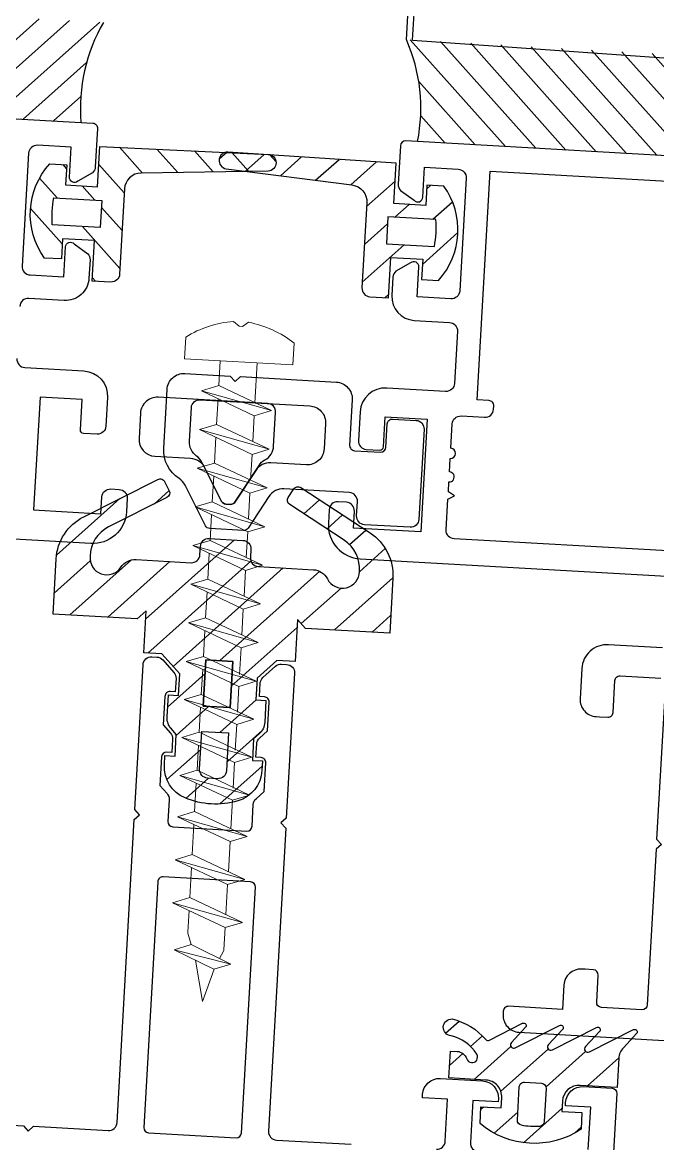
# Model space of a CAD drawing. Header units: millimetres. Extents: x 62878 to 70819, y -67946 to -61850.
# Drawn here: x 66239.98 to 66243.75, y -61867.57 to -61860.92 of the extents above; entities that cross this region are included whole.
import ezdxf

# ---------------------------------------------------------------- set-up
doc = ezdxf.new("R2010")
doc.units = ezdxf.units.MM
doc.layers.add('DOGRAMA', color=171, linetype='Continuous', lineweight=0)
doc.layers.add('DOĞRAMA-yeni', color=40, linetype='Continuous')
pattern_1 = [(221.7514339570951, (66350.35143199685, -61881.29036931184), (0.1057116785898125, -0.118433962653135), [])]

# ---------------------------------------------------------------- blocks, each defined once
blk = doc.blocks.new('a2we')
at = {"lineweight": 5, "ltscale": 0.5}
for p, q in [((-196.0144480926461, -415.2868589025547), (-196.5925912144022, -417.2488821181558)), ((-196.0144480926461, -415.2868589025547), (-195.4639709594615, -417.7110762494052)), ((-197.5747968978259, -417.6063757508618), (-196.5747276986959, -417.2423803302317)), ((-196.5747276986959, -417.2423803302317), (-194.1582851917165, -418.2620245979042)), ((-194.1582851917165, -418.2620245979042), (-197.5747968978259, -417.6063757508618)), ((-195.1583543907882, -418.6260200186506), (-197.5747968978259, -417.6063757508618)), ((-196.8896500078097, -417.895480952812), (-197.0961171580722, -418.3448917148726)), ((-197.1143788935161, -419.7428166739272), (-197.1143788935161, -418.4283854465556)), ((-194.1582851917165, -418.2620245979042), (-195.1583543907882, -418.6260200186506)), ((-195.1583543907882, -418.6260200186506), (-194.9264251741961, -419.2953524503964)), ((-194.9154016761394, -420.634479622855), (-194.9154016761394, -419.3608343693425)), ((-198.1144480926461, -420.1068120946153), (-197.1143788935161, -419.7428166739268)), ((-194.9154016761721, -421.4039929561312), (-198.1144480926461, -420.1068120946153)), ((-193.9153324771005, -421.0399975355008), (-198.1144480926461, -420.1068120946153)), ((-197.1143788935161, -419.7428166739268), (-193.9153324771005, -421.0399975355008)), ((-197.1143788935161, -419.7428166739268), (-193.9153324771005, -421.0399975355008)), ((-197.1143788935161, -422.2969096404012), (-197.1143788935162, -420.512330007273)), ((-193.9153324771005, -421.0399975355008), (-194.9154016761721, -421.4039929561312)), ((-194.9154016761721, -423.1885725893157), (-194.9154016761721, -421.4039929561312)), ((-198.1144480926461, -422.6609050610894), (-197.1143788935161, -422.2969096404012)), ((-194.9154016761721, -423.9580859226053), (-198.1144480926461, -422.6609050610894)), ((-193.9153324771005, -423.594090501975), (-198.1144480926461, -422.6609050610894)), ((-197.1143788935161, -422.2969096404012), (-193.9153324771005, -423.594090501975)), ((-197.1143788935161, -422.2969096404012), (-193.9153324771005, -423.594090501975)), ((-197.1143788935161, -424.8510026068752), (-197.1143788935162, -423.0664229737469)), ((-193.9153324771005, -423.594090501975), (-194.9154016761721, -423.9580859226053)), ((-194.9154016761721, -425.7426655557898), (-194.9154016761721, -423.9580859226053)), ((-198.1144480926461, -425.2149980275636), (-197.1143788935161, -424.8510026068752)), ((-197.1143788935161, -424.8510026068752), (-193.9153324771005, -426.1481834684492)), ((-197.1143788935161, -424.8510026068752), (-193.9153324771005, -426.1481834684492)), ((-194.9154016761721, -426.5121788890793), (-198.1144480926461, -425.2149980275636)), ((-193.9153324771005, -426.1481834684492), (-198.1144480926461, -425.2149980275636)), ((-197.1143788935161, -427.3050955733496), (-197.1143788935162, -425.6205159402211)), ((-193.9153324771005, -426.1481834684492), (-194.9154016761721, -426.5121788890793)), ((-194.9154016761721, -428.1967585222638), (-194.9154016761721, -426.5121788890793)), ((-198.1144480926461, -427.669090994038), (-197.1143788935161, -427.3050955733496)), ((-197.1143788935161, -427.3050955733496), (-193.9153324771005, -428.6022764349236)), ((-197.1143788935161, -427.3050955733496), (-193.9153324771005, -428.6022764349236)), ((-194.9154016761721, -428.9662718555534), (-198.1144480926461, -427.669090994038)), ((-193.9153324771005, -428.6022764349236), (-198.1144480926461, -427.669090994038)), ((-197.1143788935161, -429.5591885398237), (-197.1143788935161, -428.0237477951896)), ((-193.9153324771005, -428.6022764349236), (-194.9154016761721, -428.9662718555534)), ((-198.1144480926461, -429.9231839605702), (-197.1143788935161, -429.5591885398237)), ((-197.1143788935161, -429.5591885398237), (-193.9153324771005, -430.8563694013976)), ((-197.1143788935161, -429.5591885398237), (-193.9153324771005, -430.8563694013976)), ((-194.9154016761721, -430.450851488738), (-194.9154016761721, -428.9662718555534)), ((-194.9154016761721, -431.2203648220857), (-198.1144480926461, -429.9231839605702)), ((-193.9153324771005, -430.8563694013976), (-198.1144480926461, -429.9231839605702)), ((-197.1143788935161, -431.8132815063559), (-197.1143788935161, -430.2778407616635)), ((-193.9153324771005, -430.8563694013976), (-194.9154016761721, -431.2203648220857)), ((-194.9154016761721, -432.7049444552304), (-194.9154016761721, -431.2203648220857)), ((-198.1144480926461, -432.177276926986), (-197.1143788935161, -431.8132815063559)), ((-194.9154016761721, -433.4744577885599), (-198.1144480926461, -432.177276926986)), ((-193.9153324771005, -433.1104623678716), (-198.1144480926461, -432.177276926986)), ((-197.1143788935161, -431.8132815063559), (-193.9153324771005, -433.1104623678716)), ((-197.1143788935161, -431.8132815063559), (-193.9153324771005, -433.1104623678716)), ((-197.1143788935161, -434.0673744728301), (-197.1143788935161, -432.5319337281958)), ((-193.9153324771005, -433.1104623678716), (-194.9154016761721, -433.4744577885599)), ((-194.9154016761721, -434.9590374217446), (-194.9154016761721, -433.4744577885599)), ((-198.1144480926461, -434.4313698935184), (-197.1143788935161, -434.0673744728301)), ((-197.1143788935161, -434.0673744728301), (-193.9153324771005, -435.364555334404)), ((-197.1143788935161, -434.0673744728301), (-193.9153324771005, -435.364555334404)), ((-194.9154016761721, -435.7285507550341), (-198.1144480926461, -434.4313698935184)), ((-193.9153324771005, -435.364555334404), (-198.1144480926461, -434.4313698935184)), ((-197.1143788935161, -436.3642339800811), (-197.1143788935161, -434.7860266946118)), ((-193.9153324771005, -435.364555334404), (-194.9154016761721, -435.7285507550341)), ((-194.9154016761721, -437.2558969289955), (-194.9154016761721, -435.7285507550341)), ((-198.1144480926461, -436.7282294008277), (-197.1143788935161, -436.3642339800811)), ((-194.9154016761721, -438.0254102623434), (-198.1144480926461, -436.7282294008277)), ((-193.9153324771005, -437.6614148416551), (-198.1144480926461, -436.7282294008277)), ((-197.1143788935161, -436.3642339800811), (-193.9153324771005, -437.6614148416551)), ((-197.1143788935161, -436.3642339800811), (-193.9153324771005, -437.6614148416551)), ((-197.1143788935161, -438.6610934873901), (-197.1143788935161, -437.1337473134849)), ((-193.9153324771005, -437.6614148416551), (-194.9154016761721, -438.0254102623434)), ((-194.9154016761721, -439.5527564362646), (-194.9154016761721, -438.0254102623434)), ((-198.1144480926461, -439.0250889080787), (-197.1143788935161, -438.6610934873901)), ((-197.1143788935161, -438.6610934873901), (-193.9153324771005, -439.9582743489061)), ((-197.1143788935161, -438.6610934873901), (-193.9153324771005, -439.9582743489061)), ((-194.9154016761721, -440.3222697695944), (-198.1144480926461, -439.0250889080787)), ((-193.9153324771005, -439.9582743489061), (-198.1144480926461, -439.0250889080787)), ((-197.1143788935161, -440.9579529946993), (-197.1143788935161, -439.430606820736)), ((-193.9153324771005, -439.9582743489061), (-194.9154016761721, -440.3222697695944)), ((-194.9154016761721, -441.849615943574), (-194.9154016761721, -440.3222697695944)), ((-198.1144480926461, -441.3219484153295), (-197.1143788935161, -440.9579529946993)), ((-194.9154016761721, -442.6191292769035), (-198.1144480926461, -441.3219484153295)), ((-193.9153324771005, -442.2551338562151), (-198.1144480926461, -441.3219484153295)), ((-197.1143788935161, -440.9579529946993), (-193.9153324771005, -442.2551338562151)), ((-197.1143788935161, -443.2537258831643), (-197.1143788935161, -441.7274663280053)), ((-193.9153324771005, -442.2551338562151), (-194.9154016761721, -442.6191292769035)), ((-194.9154016761721, -444.1453888320787), (-194.9154016761721, -442.6191292769035)), ((-198.1144480926461, -443.6177213039109), (-197.1143788935161, -443.2537258831643)), ((-197.1143788935161, -443.2537258831643), (-193.9153324771005, -444.5509067447383)), ((-194.9154016761721, -444.9149021654266), (-198.1144480926461, -443.6177213039109)), ((-193.9153324771005, -444.5509067447383), (-198.1144480926461, -443.6177213039109)), ((-197.1143788935161, -445.5538642814245), (-197.1143788935161, -444.0232392165685)), ((-193.9153324771005, -444.5509067447383), (-194.9154016761721, -444.9149021654266)), ((-194.9154016761721, -446.4455272302989), (-194.9154016761721, -444.9149021654266)), ((-198.1144480926461, -445.9178597020545), (-197.1143788935161, -445.5538642814245)), ((-193.9153324771005, -446.8510451429402), (-198.1144480926461, -445.9178597020545)), ((-194.9154016761721, -447.2150405636282), (-198.1144480926461, -445.9178597020545)), ((-197.1143788935161, -445.5538642814245), (-193.9153324771005, -446.8510451429402)), ((-197.1143788935161, -445.5538642814245), (-193.9153324771005, -446.8510451429402)), ((-197.1143788935161, -447.8540026795677), (-197.1143788935161, -446.3233776147298)), ((-193.9153324771005, -446.8510451429402), (-194.9154016761721, -447.2150405636282)), ((-194.9154016761721, -448.7456656284821), (-194.9154016761721, -447.2150405636282)), ((-197.1143788935161, -447.8540026795677), (-198.1144480926461, -448.2179981003141)), ((-193.9153324771005, -449.1511835411412), (-197.1143788935161, -447.8540026795677)), ((-194.9154016761721, -449.5151789618299), (-198.1144480926461, -448.2179981003141)), ((-198.1144480926461, -448.2179981003141), (-193.9153324771005, -449.1511835411412)), ((-197.1143788935161, -450.1541410778275), (-197.1143788935161, -448.6235160129718)), ((-193.9153324770423, -449.1511835411412), (-194.9154016761721, -449.5151789618299)), ((-198.1144480926461, -450.5181364984577), (-197.1143788935161, -450.1541410778275)), ((-197.1143788935161, -450.1541410778275), (-193.9153324770423, -451.4513219393434)), ((-194.9154016761723, -451.0458040266858), (-194.9154016761721, -449.5151789618299)), ((-194.9154016761721, -451.8153173600317), (-198.1144480926461, -450.5181364984577)), ((-193.9153324770423, -451.4513219393434), (-198.1144480926461, -450.5181364984577)), ((-197.1143788935161, -453.2868589025547), (-197.1143788935162, -450.9236544111328)), ((-193.9153324770423, -451.4513219393434), (-194.9154016761721, -451.8153173600317)), ((-194.9154016761721, -453.2868589025547), (-194.9154016761721, -451.8153173600317)), ((-192.7980524524961, -453.2868589025547), (-199.230843732796, -453.2868589025547)), ((-199.230843732796, -454.5827171301502), (-199.230843732796, -453.2868589025547)), ((-192.7980524524961, -454.5827171301502), (-192.7980524524961, -453.2868589025547))]:
    blk.add_line(p, q, dxfattribs=at)
blk.add_lwpolyline([(-196.4690204826777, -455.6637351848848), (-196.1125089353335, -455.3998333582319), (-195.9163872499585, -455.3998333582319), (-195.5598757026143, -455.6637351848848)], dxfattribs=at)
for centre, radius, start, end in [((-196.9143788935627, -418.4283854465556), 0.2, 155.3251238657465, 180), ((-195.115401676151, -419.3608343693425), 0.2, 0, 19.11162363728389), ((-195.6603624057317, -449.5292358589606), 6.187568978619671, 234.757305859688, 262.4904896380407), ((-196.3685337795604, -449.5292358589606), 6.187568978619673, 277.5095103619591, 305.2426941403116)]:
    blk.add_arc(centre, radius, start, end, dxfattribs=at)
blk = doc.blocks.new('SPANDREL PAN.101')
at = {"layer": 'DOĞRAMA-yeni', "color": 122}
for q in [(38009.80055261936, 32656.27843454252), (37908.9511552636, 32649.7653525625)]:
    blk.add_line((37908.99054671216, 32649.26690666394), q, dxfattribs=at)

msp = doc.modelspace()

# ---------------------------------------------------------------- hatches: boundary and pattern name
at = {"layer": 'DOGRAMA', "lineweight": -2}
h = msp.add_hatch(dxfattribs=at)
h.set_pattern_fill('ANSI31', color=256, scale=0.03999999999999999, angle=689.3418585370952, style=0)
h.set_pattern_definition([(221.7514339570951, (66370.61881170585, -61882.4407256625), (0.08456934287185003, -0.09474717012250801), [])])
h.paths.add_polyline_path([(66239.00238959899, -61861.40957497097, -0.4142135623420975), (66239.02828704446, -61861.43858914541), (66240.32869404304, -61861.51239895562, -0.1532309010706403), (66240.46253403222, -61860.91902988221), (66239.03483191482, -61860.83799492747)])
h.paths.add_polyline_path([(66238.72475341344, -61861.42136087788), (66238.97337542454, -61861.43547241637, -0.4142135623575963), (66239.00238959899, -61861.40957497097), (66239.03483191482, -61860.83799492747), (66238.75875409375, -61860.82232502443)])
h = msp.add_hatch(dxfattribs=at)
h.set_pattern_fill('ANSI31', color=256, scale=0.03999999999999999, angle=689.3418585370952, style=0)
h.set_pattern_definition([(311.751433957095, (66110.50403511839, -61867.67686918747), (-0.09474717012250801, -0.08456934287185003), [])])
h.paths.add_polyline_path([(66243.65490139424, -61861.67364692141, 0.4142135623420975), (66243.62588721985, -61861.69954436683), (66242.32548022128, -61861.62573455666, 0.1532309010706403), (66242.25964159265, -61861.02103192317), (66243.68734371007, -61861.10206687792)])
h.paths.add_polyline_path([(66243.92942085079, -61861.71677263438), (66243.68079883972, -61861.70266109586, 0.4142135623575963), (66243.65490139424, -61861.67364692141), (66243.68734371007, -61861.10206687792), (66243.9634215311, -61861.11773678094)])
h = msp.add_hatch(dxfattribs=at)
h.set_pattern_fill('ANSI31', color=256, scale=0.05, angle=689.3418585370952, style=0)
h.set_pattern_definition([(311.751433957095, (66130.7714148273, -61868.82722553815), (-0.118433962653135, -0.1057116785898126), [])])
edge = h.paths.add_edge_path(flags=16)
edge.add_arc((66240.82577931607, -61862.0764741032), 0.6682513992737089, 169.8757547420286, 183.6271131722067, ccw=False)
edge.add_line((66240.16793333704, -61861.95900665877), (66240.45266915711, -61861.97516798123))
edge.add_line((66240.45266915711, -61861.97516798123), (66240.44360230904, -61862.13491087549))
edge.add_line((66240.44360230904, -61862.13491087549), (66240.15886648896, -61862.11874955303))
edge = h.paths.add_edge_path()
edge.add_line((66240.50534006003, -61862.45893008805), (66240.39551682021, -61862.45269662999))
edge.add_line((66240.39551682021, -61862.45269662999), (66240.40911709233, -61862.2130822886))
edge.add_line((66240.40911709233, -61862.2130822886), (66240.21942240535, -61862.2023154065))
edge.add_line((66240.21942240535, -61862.2023154065), (66240.21262226938, -61862.3221225772))
edge.add_line((66240.21262226938, -61862.3221225772), (66240.11278296047, -61862.31645579713))
edge.add_arc((66240.47010038108, -61862.05628611994), 0.442000000000273, 137.4437858438732, 216.0590820759984, ccw=False)
edge.add_line((66240.14451692873, -61861.75735566723), (66240.24435623764, -61861.76302244728))
edge.add_line((66240.24435623764, -61861.76302244728), (66240.23755610158, -61861.88282961797))
edge.add_line((66240.23755610158, -61861.88282961797), (66240.4272507885, -61861.89359650009))
edge.add_line((66240.4272507885, -61861.89359650009), (66240.44085106064, -61861.65398215869))
edge.add_line((66240.44085106064, -61861.65398215869), (66241.4392026125, -61861.70162562082))
edge.add_arc((66241.43636922246, -61861.75154527526), 0.04999999999319285, -86.5387292381626, 86.75143393983637, ccw=False)
edge.add_line((66241.43938791414, -61861.80145406707), (66240.68604002125, -61861.81227316345))
edge.add_arc((66240.68660928088, -61861.91227154319), 0.1000000000331378, 90.32616350478943, 176.7514339412539)
edge.add_line((66240.58676997194, -61861.90660476311), (66240.55809310448, -61862.41184382362))
edge.add_arc((66240.50817345004, -61862.40901043361), 0.04999999998427933, 266.7514339726609, 356.7514339726609, ccw=False)
h = msp.add_hatch(dxfattribs=at)
h.set_pattern_fill('ANSI31', color=256, scale=0.05, angle=689.3418585370952, style=0)
h.set_pattern_definition(pattern_1)
edge = h.paths.add_edge_path(flags=16)
edge.add_arc((66241.76776040162, -61862.12994001441), 0.6682513992735902, 349.8757547420287, 363.6271131722067)
edge.add_line((66242.43467322874, -61862.08766456458), (66242.14993740866, -61862.07150324214))
edge.add_line((66242.14993740866, -61862.07150324214), (66242.14087056054, -61862.23124613639))
edge.add_line((66242.14087056054, -61862.23124613639), (66242.42560638065, -61862.24740745884))
edge = h.paths.add_edge_path()
edge.add_line((66242.04286541726, -61862.54619850084), (66242.15268865705, -61862.55243195889))
edge.add_line((66242.15268865705, -61862.55243195889), (66242.16628892918, -61862.31281761752))
edge.add_line((66242.16628892918, -61862.31281761752), (66242.35598361614, -61862.32358449961))
edge.add_line((66242.35598361614, -61862.32358449961), (66242.34918348005, -61862.4433916703))
edge.add_line((66242.34918348005, -61862.4433916703), (66242.44902278896, -61862.44905845037))
edge.add_arc((66242.1234393366, -61862.15012799767), 0.4420000000015076, 317.4437858465385, 396.0590820786337)
edge.add_line((66242.4807567572, -61861.88995832046), (66242.38091744835, -61861.88429154041))
edge.add_line((66242.38091744835, -61861.88429154041), (66242.37411731231, -61862.00409871114))
edge.add_line((66242.37411731231, -61862.00409871114), (66242.18442262532, -61861.99333182901))
edge.add_line((66242.18442262532, -61861.99333182901), (66242.1980228975, -61861.75371748765))
edge.add_line((66242.1980228975, -61861.75371748765), (66241.20069221413, -61861.68808800743))
edge.add_arc((66241.19785882412, -61861.73800766187), 0.04999999998427933, 86.75143397266089, 260.0415971474683)
edge.add_line((66241.1892121664, -61861.78725434002), (66241.9364974797, -61861.88324788734))
edge.add_arc((66241.92461671137, -61861.98253961583), 0.1000000000127969, -3.2485660342459255, 83.17670440035988, ccw=False)
edge.add_line((66242.0244560203, -61861.98820639586), (66241.99577915278, -61862.49344545638))
edge.add_arc((66242.04569880725, -61862.49627884637), 0.05000000001251178, 176.7514339911993, 266.7514339911992)
h = msp.add_hatch(dxfattribs=at)
h.set_pattern_fill('ANSI31', color=256, scale=0.05, angle=689.3418585370952, style=0)
h.set_pattern_definition(pattern_1)
edge = h.paths.add_edge_path(flags=16)
edge.add_arc((66241.14226796081, -61865.3546765979), 0.05000000000004481, 266.75143394078134, 356.7514339486331, ccw=False)
edge.add_line((66241.13943457077, -61865.40459625237), (66241.07953098544, -61865.40119618431))
edge.add_arc((66241.08236437544, -61865.35127652987), 0.04999999998345471, 176.7514339893094, 266.75143398930936, ccw=False)
edge.add_line((66241.032444721, -61865.34844313987), (66241.04519497609, -61865.12380469478))
edge.add_line((66241.04519497609, -61865.12380469478), (66241.20493787038, -61865.13287154287))
edge.add_line((66241.20493787038, -61865.13287154287), (66241.19218761526, -61865.35750998794))
h.paths.add_polyline_path([(66241.21343804048, -61864.98311257953), (66241.0536951462, -61864.97404573145), (66241.06927879134, -61864.69948763192), (66241.2290216856, -61864.70855448001)], flags=16)
edge = h.paths.add_edge_path()
edge.add_arc((66241.02323688746, -61865.3342029082), 0.2000000000067507, 176.7514339613557, 247.31765284283262, ccw=False)
edge.add_line((66240.82355826962, -61865.32286934811), (66240.82674891825, -61865.26665538549))
edge.add_line((66240.82674891825, -61865.26665538549), (66240.88665250363, -61865.27005545353))
edge.add_line((66240.88665250363, -61865.27005545353), (66240.89392209117, -61865.14197732367))
edge.add_line((66240.89392209117, -61865.14197732367), (66240.86500106892, -61865.1095756883))
edge.add_arc((66240.9396051399, -61865.0429856546), 0.0999999999715613, 176.7514339268776, 221.7514339253876, ccw=False)
edge.add_line((66240.83976583101, -61865.0373188745), (66240.84714932654, -61864.90723387343))
edge.add_line((66240.84714932654, -61864.90723387343), (66240.90705291188, -61864.91063394143))
edge.add_line((66240.90705291188, -61864.91063394143), (66240.91432249933, -61864.7825558116))
edge.add_line((66240.91432249933, -61864.7825558116), (66240.8091169725, -61864.66468891544))
edge.add_line((66240.8091169725, -61864.66468891544), (66240.70100670439, -61864.65855268395))
edge.add_line((66240.70100670439, -61864.65855268395), (66240.71517365449, -61864.40895441167))
edge.add_line((66240.71517365449, -61864.40895441167), (66240.66242061004, -61864.4560406761))
edge.add_line((66240.66242061004, -61864.4560406761), (66240.16322406547, -61864.42770677582))
edge.add_line((66240.16322406547, -61864.42770677582), (66240.18174267001, -61864.10143953783))
edge.add_arc((66240.48126059673, -61864.11843987798), 0.2999999999828541, 116.75143395741, 176.7514339581872, ccw=False)
edge.add_line((66240.34622435982, -61863.85054957448), (66240.78492340876, -61863.62941328125))
edge.add_arc((66240.79842703242, -61863.65620231161), 0.02999999999194122, 26.751433892259115, 116.7514338984129, ccw=False)
edge.add_line((66240.82521606277, -61863.64269868795), (66240.85222331015, -61863.6962767486))
edge.add_arc((66240.82543427979, -61863.7097803723), 0.03000000001808877, -63.24856603338958, 26.75143396661042, ccw=False)
edge.add_line((66240.83893790349, -61863.73656940267), (66240.4930387779, -61863.91092777123))
edge.add_arc((66240.58306293584, -61864.08952130694), 0.2000000000249644, 116.7514339508525, 178.671031293998)
edge.add_arc((66240.4825755776, -61864.09527208572), 0.09999999999744742, 174.0365863666852, 326.7514339617219)
edge.add_arc((66240.64983555315, -61864.20492654559), 0.0999999999877192, 86.75143394839688, 146.7514339501778, ccw=False)
edge.add_line((66240.65550233322, -61864.10508723669), (66240.98177212215, -61864.12360598597))
edge.add_arc((66240.98460551219, -61864.0736863315), 0.05000000000772138, 266.7514339407813, 356.7514339486331)
edge.add_line((66241.03452516664, -61864.07651972154), (66241.03735771429, -61864.02661490843))
edge.add_arc((66241.08727736876, -61864.02944829846), 0.05000000001416102, 86.7514339579023, 176.7514339579023, ccw=False)
edge.add_line((66241.09011075879, -61863.97952864399), (66241.28978937658, -61863.99086220411))
edge.add_arc((66241.28695598656, -61864.04078185857), 0.04999999999880787, -3.248566026394087, 86.75143397360591, ccw=False)
edge.add_line((66241.33687564102, -61864.04361524858), (66241.33404309337, -61864.0935200617))
edge.add_arc((66241.38396274786, -61864.09635345174), 0.05000000002951418, 176.7514339421988, 266.7514339421988)
edge.add_line((66241.38112935782, -61864.14627310622), (66241.70739914675, -61864.1647918555))
edge.add_arc((66241.70173236667, -61864.26463116438), 0.09999999997912143, 26.7514339406531, 86.75143393960019, ccw=False)
edge.add_arc((66241.88032590233, -61864.17460700648), 0.09999999998324482, 206.7514339592966, 359.4662815539007)
edge.add_arc((66241.7811346427, -61864.15752266753), 0.2000000000081383, 354.8318366070371, 416.7514339524055)
edge.add_line((66241.8907891026, -61863.99026269195), (66241.56684076326, -61863.77788444632))
edge.add_arc((66241.58328893225, -61863.75279544998), 0.03000000000196129, 146.7514339489385, 236.75143394893848, ccw=False)
edge.add_line((66241.55819993591, -61863.736347281), (66241.59109627391, -61863.68616928834))
edge.add_arc((66241.61618527025, -61863.70261745729), 0.02999999998201527, 56.75143400304239, 146.7514340070448, ccw=False)
edge.add_line((66241.6326334392, -61863.67752846095), (66242.04349261128, -61863.94688483536))
edge.add_arc((66241.87901092148, -61864.19777479871), 0.2999999999876993, -3.248566043200128, 56.75143395823551, ccw=False)
edge.add_line((66242.17852884819, -61864.21477513887), (66242.16001024371, -61864.54104237688))
edge.add_line((66242.16001024371, -61864.54104237688), (66241.66081369913, -61864.51270847663))
edge.add_line((66241.66081369913, -61864.51270847663), (66241.61372743474, -61864.45995543215))
edge.add_line((66241.61372743474, -61864.45995543215), (66241.59956048455, -61864.70955370442))
edge.add_line((66241.59956048455, -61864.70955370442), (66241.4914502165, -61864.70341747295))
edge.add_line((66241.4914502165, -61864.70341747295), (66241.37358332038, -61864.80862299984))
edge.add_line((66241.37358332038, -61864.80862299984), (66241.36631373287, -61864.9367011297))
edge.add_line((66241.36631373287, -61864.9367011297), (66241.42621731816, -61864.94010119773))
edge.add_line((66241.42621731816, -61864.94010119773), (66241.41883382271, -61865.07018619879))
edge.add_arc((66241.31899451379, -61865.06451941875), 0.1000000000129689, 311.75143396515085, 356.7514339657541, ccw=False)
edge.add_line((66241.38558454756, -61865.13912348972), (66241.3531829122, -61865.16804451193))
edge.add_line((66241.3531829122, -61865.16804451193), (66241.34591332468, -61865.29612264177))
edge.add_line((66241.34591332468, -61865.29612264177), (66241.40581691, -61865.2995227098))
edge.add_line((66241.40581691, -61865.2995227098), (66241.40262626129, -61865.3557366724))
edge.add_arc((66241.20294764347, -61865.34440311231), 0.1999999999977053, 286.1852150793412, 356.7514339611195, ccw=False)
edge.add_arc((66241.12754758161, -61865.08462420505), 0.470499999970541, 247.3176528402899, 286.18521507475566, ccw=False)
h = msp.add_hatch(dxfattribs=at)
h.set_pattern_fill('ANSI31', color=256, scale=0.05, angle=689.3418585370952, style=0)
h.set_pattern_definition(pattern_1)
edge = h.paths.add_edge_path()
edge.add_arc((66243.61912261021, -61867.06862057266), 0.1000000000181705, 136.751433929121, 176.751433928295)
edge.add_line((66243.51928330128, -61867.06295379256), (66243.50947535277, -61867.23575365354))
edge.add_line((66243.50947535277, -61867.23575365354), (66243.28982887314, -61867.22328673741))
edge.add_arc((66243.28416209308, -61867.32312604632), 0.099999999999265, 86.75143395695737, 176.7514339569574)
edge.add_line((66243.18432278417, -61867.31745926627), (66243.18092271619, -61867.37736285159))
edge.add_line((66243.18092271619, -61867.37736285159), (66243.3007298869, -61867.38416298766))
edge.add_line((66243.3007298869, -61867.38416298766), (66243.29506310681, -61867.48400229658))
edge.add_arc((66243.01821230027, -61867.06764472079), 0.4999999999983235, 229.8815363129258, 303.62133160465163, ccw=False)
edge.add_line((66242.69602725335, -61867.45000161628), (66242.7016940334, -61867.35016230734))
edge.add_line((66242.7016940334, -61867.35016230734), (66242.82150120412, -61867.35696244342))
edge.add_line((66242.82150120412, -61867.35696244342), (66242.82490127215, -61867.29705885808))
edge.add_arc((66242.72506196327, -61867.29139207802), 0.09999999997062023, 356.7514339518503, 446.7514339562487)
edge.add_line((66242.73072874332, -61867.19155276913), (66242.51108226366, -61867.179085853))
edge.add_line((66242.51108226366, -61867.179085853), (66242.52011936149, -61867.01986710983))
edge.add_line((66242.52011936149, -61867.01986710983), (66242.55953531608, -61867.02210432026))
edge.add_arc((66242.55585190901, -61867.08699987108), 0.06500000002441714, 18.342098424429594, 86.75143393250738, ccw=False)
edge.add_arc((66242.64857818068, -61867.05625798728), 0.03268943070266915, 198.3420984831326, 392.1817130925623)
edge.add_arc((66242.4696748473, -61867.16570172909), 0.2424115900166594, 31.55396732682837, 77.06073973330169)
edge.add_arc((66242.52810935127, -61866.87959025399), 0.05002797726880313, 87.72359260018328, 265.23682889575815, ccw=False)
edge.add_arc((66242.44585031581, -61867.19171206382), 0.3717812400962281, 40.25141303197279, 76.90293352226041, ccw=False)
edge.add_arc((66242.74288736224, -61866.93654026504), 0.01999999998400623, 228.3657711237593, 296.7514340227024)
edge.add_line((66242.75188977805, -61866.9543996186), (66242.94837689516, -61866.85535579156))
edge.add_arc((66242.95512870699, -61866.86875030673), 0.01499999998622482, -43.24856606425652, 116.7514339171777, ccw=False)
edge.add_line((66242.96605452875, -61866.87902777814), (66242.88169456288, -61866.96870956021))
edge.add_arc((66242.89626232523, -61866.98241285543), 0.01999999999453488, 136.751433944664, 296.7514339294853)
edge.add_line((66242.90526474101, -61867.000272209), (66243.16802337473, -61866.86782270766))
edge.add_arc((66243.17477518659, -61866.88121722284), 0.01500000001231944, -43.24856598808782, 116.7514339914278, ccw=False)
edge.add_line((66243.18570100838, -61866.89149469425), (66243.10134104246, -61866.98117647636))
edge.add_arc((66243.1159088048, -61866.99487977158), 0.01999999998393544, 136.7514339161007, 296.7514339110238)
edge.add_line((66243.12491122057, -61867.01273912513), (66243.38766985433, -61866.88028962376))
edge.add_arc((66243.39442166616, -61866.89368413894), 0.01499999999272201, -43.248566084499885, 116.75143390466789, ccw=False)
edge.add_line((66243.40534748792, -61866.90396161035), (66243.32098752205, -61866.99364339246))
edge.add_arc((66243.33555528443, -61867.00734668768), 0.02000000001573377, 136.7514340017905, 296.7514340039377)
edge.add_line((66243.34455770024, -61867.02520604125), (66243.60731633393, -61866.89275653991))
edge.add_arc((66243.61406814579, -61866.90615105508), 0.01500000000582225, -43.24856604641559, 116.75143400393759, ccw=False)
edge.add_line((66243.62499396756, -61866.9164285265), (66243.54628379844, -61867.00010409651))
edge = h.paths.add_edge_path(flags=16)
edge.add_line((66242.91756609439, -61867.42912824909), (66242.92870732708, -61867.23283812191))
edge.add_arc((66242.95865911977, -61867.23453815594), 0.03000000001803836, 86.75143393109983, 176.7514339310998, ccw=False)
edge.add_line((66242.9603591538, -61867.20458636325), (66243.06019846268, -61867.21025314329))
edge.add_arc((66243.05849842865, -61867.24020493595), 0.0299999999889813, -3.2485660720499823, 86.75143392795002, ccw=False)
edge.add_line((66243.08845022132, -61867.24190496998), (66243.0773089886, -61867.43819509719))
edge.add_arc((66243.04735719596, -61867.43649506316), 0.02999999997404045, 274.5178680978646, 356.7514339402488, ccw=False)
edge.add_arc((66243.0182123002, -61867.06764472084), 0.3999999999564107, 258.98499980645283, 274.5178681427752, ccw=False)
edge.add_arc((66242.94751788706, -61867.43082828313), 0.03000000000508331, 176.7514339156512, 258.9849997578615, ccw=False)

# ---------------------------------------------------------------- linework, layer by layer
msp.add_line((66242.25964159265, -61861.02103192317), (66242.28797549292, -61860.5218353786), dxfattribs=at)
at = {"layer": 'DOGRAMA', "lineweight": -2, "ltscale": 0.5}
for points in [[(66238.33190786478, -61861.39906335461), (66240.39858155925, -61861.51636570167, -0.4142135623730951), (66240.4268333179, -61861.54801752837), (66240.41383995797, -61861.77693907976, -0.1989616347783402), (66240.39720972575, -61861.81141207612), (66240.31013693649, -61861.86069704923, -0.6680475602943508), (66240.26021171713, -61861.83660918981), (66240.27027421843, -61861.65932452898), (66240.07059560064, -61861.64799096888, 0.4142135623730951), (66240.01784255618, -61861.69507723331), (66239.97987512982, -61862.36400060299, 0.4142135623730951), (66240.02696139427, -61862.41675364749), (66240.22664001206, -61862.42808720762), (66240.23670251344, -61862.25080254678, -0.6680475602943992), (66240.28903271424, -61862.2325186035), (66240.36996894737, -61862.291349618, -0.1991096956271691), (66240.38259219938, -61862.32747299696), (66240.3763989754, -61862.43658737767, -0.4142135623730951), (66240.2286904509, -61862.56842891806), (66240.01902790216, -61862.55652867997, 0.4142135623730951), (66239.9662748577, -61862.6036149444)], [(66244.32226639945, -61861.73907015774), (66242.255592705, -61861.62176781065, 0.4142135623730951), (66242.22394087829, -61861.65001956931), (66242.21094751835, -61861.87894112073, 0.1989616347783402), (66242.22357020367, -61861.91507448361), (66242.30450700346, -61861.97389551418, 0.6680475602943508), (66242.35683720428, -61861.95561157091), (66242.36689970561, -61861.77832691009), (66242.56657832346, -61861.78966047021, -0.4142135623730951), (66242.61366458787, -61861.84241351468), (66242.57569716152, -61862.51133688439, -0.4142135623730951), (66242.52294411705, -61862.5584231488), (66242.32326549923, -61862.5470895887), (66242.33332800053, -61862.36980492786, 0.6680475602943992), (66242.28340278118, -61862.34571706846), (66242.19632942526, -61862.3950120255, 0.1991096956271691), (66242.17969975976, -61862.4294750379), (66242.17350653585, -61862.53858941862, 0.4142135623730951), (66242.30534807628, -61862.68629794316), (66242.51501062493, -61862.69819818127, -0.4142135623730951), (66242.56209688939, -61862.75095122577), (66242.54452987117, -61863.06045308338, -0.4142135623730951), (66242.49177682676, -61863.10753934781), (66242.14233924553, -61863.08770561764, 0.4142135623730951), (66241.98408011216, -61863.22896441091), (66241.97444658604, -61863.39869123607, 0.4142135623730951), (66242.02153285049, -61863.45144428054), (66242.10140429754, -61863.45597770458, 0.4142135623730951), (66242.1225055154, -61863.43714319883), (66242.13270571947, -61863.25743244276), (66242.38230399176, -61863.27159939292), (66242.34433656538, -61863.94052276261), (66241.94497932974, -61863.9178556424), (66241.95064610982, -61863.81801633348, 0.4142135623730951), (66241.9035598454, -61863.76526328902), (66241.85364019094, -61863.762429899, 0.4142135623730951), (66241.80088714643, -61863.80951616341), (66241.7963537224, -61863.88938761054, 0.4142135623730951), (66241.98469878014, -61864.10039978845), (66243.80177420232, -61864.20353518543, -0.4142135623730951)], [(66239.94870783953, -61862.913116802, 0.4142135623730951), (66239.995794104, -61862.96586984654), (66240.34523168512, -61862.98570357671, -0.4142135623730951), (66240.48649047845, -61863.14396271014), (66240.47685695233, -61863.31368953529, -0.4142135623730951), (66240.42410390786, -61863.36077579971), (66240.34423246075, -61863.35624237567, -0.4142135623730951), (66240.32539795496, -61863.33514115786), (66240.33559815909, -61863.15543040185), (66240.08599988678, -61863.14126345172), (66240.04803246044, -61863.8101868214), (66240.44738969603, -61863.83285394161), (66240.45305647612, -61863.7330146327, -0.4142135623730951), (66240.50580952055, -61863.68592836829), (66240.55572917504, -61863.6887617583, -0.4142135623730951), (66240.60281543952, -61863.74151480278), (66240.59828201547, -61863.82138624991, -0.4142135623730951), (66240.38726983749, -61864.00973130764), (66238.57019441536, -61863.90659591068, 0.4142135623730951)], [(66243.77769038707, -61864.6278522483), (66243.45820459852, -61864.60971855214, 0.4142135623730951), (66243.2999454651, -61864.75097734542), (66243.28974526105, -61864.93068810145, 0.4142135623730951), (66243.38391778988, -61865.0361941904), (66243.40388565167, -61865.03732754642), (66243.45380530611, -61865.04016093646, 0.4142135623730951), (66243.4854571328, -61865.01190917782), (66243.4962240149, -61864.82221449087, -0.4142135623730951), (66243.52787584157, -61864.7939627322), (66243.76749018297, -61864.80756300435, -0.4142135623730951)], [(66239.54167706179, -61867.43732125648), (66239.9878180277, -61867.46264377478), (66240.01606978633, -61867.49429560149), (66240.04772161305, -61867.46604384283), (66240.49015049642, -61867.49115566697, 0.4142135623730951), (66240.54290354092, -61867.44406940255), (66240.6449055819, -61865.64696184217), (66240.67655740862, -61865.61871008352), (66240.64830564993, -61865.58705825682), (66240.69703995832, -61864.7284402002, -0.4142135623730951), (66240.74979300285, -61864.68135393577), (66240.77903525939, -61864.68301369721, -0.1989123673795887), (66240.81350390482, -61864.69963833476), (66240.88009393857, -61864.77424240577, -0.1989123673797732), (66240.89271155756, -61864.81037081264), (66240.88821840606, -61864.88953272365), (66240.85826661345, -61864.88783268964, 0.4142135623730951), (66240.82661478678, -61864.9160844483), (66240.81698126066, -61865.08581127347), (66240.85969353044, -61865.13366391782, -0.1989123673797732), (66240.8723111494, -61865.16979232474), (66240.8678179979, -61865.24895423574), (66240.83786620523, -61865.24725420173, 0.4142135623729841), (66240.80621437856, -61865.27550596041), (66240.79658085242, -61865.44523278554), (66240.8392931222, -61865.4930854299, -0.1989123673797501), (66240.85191074116, -61865.52921383681), (66240.84458419969, -61865.65829540226, 0.4142135623729288), (66240.87283595838, -61865.68994722897), (66241.31212891755, -61865.71488106121, 0.4142135623725959), (66241.34378074425, -61865.68662930254), (66241.3511072858, -61865.55754773707, -0.1989123673796753), (66241.36773192332, -61865.52307909164), (66241.41558456767, -61865.48036682185), (66241.42521809379, -61865.31063999672, 0.4142135623736503), (66241.39696633513, -61865.27898817002), (66241.36701454243, -61865.27728813601), (66241.37150769396, -61865.19812622502, -0.1989123673797502), (66241.38813233151, -61865.16365757953), (66241.43598497586, -61865.12094530978), (66241.44561850198, -61864.95121848462, 0.4142135623732063), (66241.41736674332, -61864.91956665795), (66241.38741495062, -61864.91786662392), (66241.39190810213, -61864.83870471291, -0.1989123673796753), (66241.4085327397, -61864.80423606743), (66241.48313681065, -61864.73764603371, -0.1989123673797207), (66241.51926521756, -61864.72502841474), (66241.54850747413, -61864.72668817616, -0.4142135623730951), (66241.59559373854, -61864.77944122067), (66241.54685943009, -61865.63805927729), (66241.51520760343, -61865.66631103597), (66241.54345936206, -61865.69796286264), (66241.44145732114, -61867.49507042304, 0.4142135623730951), (66241.48854358555, -61867.54782346752), (66241.93097246894, -61867.5729352917)], [(66243.79574194163, -61864.83921483102), (66243.74332422612, -61865.76272843847), (66243.77157598484, -61865.79438026514), (66243.73992415813, -61865.8226320238), (66243.68750644263, -61866.74614563126, -0.4142135623730951), (66243.65585461594, -61866.77439738991), (66243.41624027456, -61866.76079711776, -0.4142135623730951), (66243.38798851591, -61866.72914529109), (66243.39705536395, -61866.56940239682, 0.4142135623730951), (66243.36880360532, -61866.5377505701), (66243.31888395087, -61866.53491718009), (66243.29891608907, -61866.53378382408, 0.4142135623730951), (66243.19341000014, -61866.62795635295), (66243.18519316906, -61866.77272335088), (66242.86570738055, -61866.75458965472, 0.4142135623730951), (66242.83405555383, -61866.78284141337), (66242.83292219785, -61866.80280927513, 0.4142135623730951), (66242.92709472668, -61866.9083153641), (66245.20343096985, -61867.0375179493, 0.4142135623730951)], [(66242.43701702022, -61867.60165787801, 0.4142135623730951), (66242.48977006468, -61867.55457161358), (66242.50393701482, -61867.30497334131), (66242.35417805145, -61867.29647317126), (66242.3553114075, -61867.27650530946, -0.4142135623729619), (66242.46081749644, -61867.18233278061), (66242.7104157687, -61867.19649973074, -0.4142135623728953), (66242.80458829756, -61867.30200581969), (66242.80345494158, -61867.32197368145), (66242.6536959782, -61867.31347351141), (66242.63952902809, -61867.56307178368, 0.4142135623730951), (66242.6866152925, -61867.61582482816)], [(66243.33840419044, -61867.60273924403), (66243.35257114055, -61867.35314097178), (66243.20281217722, -61867.34464080169), (66243.2039455332, -61867.32467293991, -0.4142135623728953), (66243.30945162216, -61867.23050041105), (66243.47917844733, -61867.24013393713, -0.4142135623729288), (66243.507430206, -61867.27178576382), (66242.91015158845, -61877.79484892305, -0.4142135623729288)]]:
    msp.add_lwpolyline(points, format="xyb", dxfattribs=at)
at = {"layer": 'DOGRAMA', "lineweight": -2}
for points in [[(66240.50534006003, -61862.45893008805), (66240.39551682021, -61862.45269662999), (66240.40911709233, -61862.2130822886), (66240.21942240535, -61862.2023154065), (66240.21262226938, -61862.3221225772), (66240.11278296047, -61862.31645579713, -0.3571428571427583), (66240.14451692873, -61861.75735566723), (66240.24435623764, -61861.76302244728), (66240.23755610158, -61861.88282961797), (66240.4272507885, -61861.89359650009), (66240.44085106064, -61861.65398215869), (66241.4392026125, -61861.70162562082, -0.9430953754055073), (66241.43938791414, -61861.80145406707), (66240.68604002125, -61861.81227316345, 0.3960555621610378), (66240.58676997194, -61861.90660476311), (66240.55809310448, -61862.41184382362, -0.4142135623731011)], [(66242.04286541726, -61862.54619850084), (66242.15268865705, -61862.55243195889), (66242.16628892918, -61862.31281761752), (66242.35598361614, -61862.32358449961), (66242.34918348005, -61862.4433916703), (66242.44902278896, -61862.44905845037, 0.3571428571427583), (66242.4807567572, -61861.88995832046), (66242.38091744835, -61861.88429154041), (66242.37411731231, -61862.00409871114), (66242.18442262532, -61861.99333182901), (66242.1980228975, -61861.75371748765), (66241.20069221413, -61861.68808800743, 0.9430953754055073), (66241.1892121664, -61861.78725434002), (66241.9364974797, -61861.88324788734, -0.3960555621610378), (66242.0244560203, -61861.98820639586), (66241.99577915278, -61862.49344545638, 0.4142135623731011)], [(66240.15886648896, -61862.11874955303, -0.0600737299861167), (66240.16793333704, -61861.95900665877), (66240.45266915711, -61861.97516798123), (66240.44360230904, -61862.13491087549)], [(66242.42560638065, -61862.24740745884, 0.0600737299861167), (66242.43467322874, -61862.08766456458), (66242.14993740866, -61862.07150324214), (66242.14087056054, -61862.23124613639)], [(66240.94611252949, -61865.51873429689, -0.3180171180317411), (66240.82355826962, -61865.32286934811), (66240.82674891825, -61865.26665538549), (66240.88665250363, -61865.27005545353), (66240.89392209117, -61865.14197732367), (66240.86500106892, -61865.1095756883, -0.198912367379756), (66240.83976583101, -61865.0373188745), (66240.84714932654, -61864.90723387343), (66240.90705291188, -61864.91063394143), (66240.91432249933, -61864.7825558116), (66240.8091169725, -61864.66468891544), (66240.70100670439, -61864.65855268395), (66240.71517365449, -61864.40895441167), (66240.66242061004, -61864.4560406761), (66240.16322406547, -61864.42770677582), (66240.18174267001, -61864.10143953783, -0.2679491924317952), (66240.34622435982, -61863.85054957448), (66240.78492340876, -61863.62941328125, -0.4142135623735607), (66240.82521606277, -61863.64269868795), (66240.85222331015, -61863.6962767486, -0.4142135623726812), (66240.83893790349, -61863.73656940267), (66240.4930387779, -61863.91092777123, 0.2769467766270159), (66240.38311673365, -61864.08488274697, 0.7863209524829787), (66240.56620556538, -61864.15009931565, -0.2679491924310053), (66240.65550233322, -61864.10508723669), (66240.98177212215, -61864.12360598597, 0.4142135623730951), (66241.03452516664, -61864.07651972154), (66241.03735771429, -61864.02661490843, -0.4142135623730951), (66241.09011075879, -61863.97952864399), (66241.28978937658, -61863.99086220411, -0.4142135623730951), (66241.33687564102, -61864.04361524858), (66241.33404309337, -61864.0935200617, 0.4142135623730133), (66241.38112935782, -61864.14627310622), (66241.70739914675, -61864.1647918555, -0.2679491924310054), (66241.7910291345, -61864.21961908544, 0.7863209524829787), (66241.98032156375, -61864.17553850742, 0.2769467766270156), (66241.8907891026, -61863.99026269195), (66241.56684076326, -61863.77788444632, -0.4142135623726812), (66241.55819993591, -61863.736347281), (66241.59109627391, -61863.68616928834, -0.4142135623735606), (66241.6326334392, -61863.67752846095), (66242.04349261128, -61863.94688483536, -0.2679491924317952), (66242.17852884819, -61864.21477513887), (66242.16001024371, -61864.54104237688), (66241.66081369913, -61864.51270847663), (66241.61372743474, -61864.45995543215), (66241.59956048455, -61864.70955370442), (66241.4914502165, -61864.70341747295), (66241.37358332038, -61864.80862299984), (66241.36631373287, -61864.9367011297), (66241.42621731816, -61864.94010119773), (66241.41883382271, -61865.07018619879, -0.1989123673796753), (66241.38558454756, -61865.13912348972), (66241.3531829122, -61865.16804451193), (66241.34591332468, -61865.29612264177), (66241.40581691, -61865.2995227098), (66241.40262626129, -61865.3557366724, -0.3180171180316094), (66241.25869630292, -61865.53647624153, -0.1712365548905719)], [(66241.19218761526, -61865.35750998794, -0.4142135623730951), (66241.13943457077, -61865.40459625237), (66241.07953098544, -61865.40119618431, -0.4142135623730951), (66241.032444721, -61865.34844313987), (66241.04519497609, -61865.12380469478), (66241.20493787038, -61865.13287154287)], [(66243.54628379844, -61867.00010409651, 0.176326980708443), (66243.51928330128, -61867.06295379256), (66243.50947535277, -61867.23575365354), (66243.28982887314, -61867.22328673741, 0.4142135623726288), (66243.18432278417, -61867.31745926627), (66243.18092271619, -61867.37736285159), (66243.3007298869, -61867.38416298766), (66243.29506310681, -61867.48400229658, -0.3333333333332321), (66242.69602725335, -61867.45000161628), (66242.7016940334, -61867.35016230734), (66242.82150120412, -61867.35696244342), (66242.82490127215, -61867.29705885808, 0.4142135623730951), (66242.73072874332, -61867.19155276913), (66242.51108226366, -61867.179085853), (66242.52011936149, -61867.01986710983), (66242.55953531608, -61867.02210432026, -0.3076847592325163), (66242.61754955242, -61867.06654502319, 1.128701775594264), (66242.67624531186, -61867.03884739471, 0.2012120834862478), (66242.52395516337, -61866.92944545666, -0.9785310008383128), (66242.53009648016, -61866.82960175704, -0.1612998685773607), (66242.72959990558, -61866.9514882915, 0.3075716929248266), (66242.75188977805, -61866.9543996186), (66242.94837689516, -61866.85535579156, -0.8390996311771568), (66242.96605452875, -61866.87902777814), (66242.88169456288, -61866.96870956021, 0.8390996311749109), (66242.90526474101, -61867.000272209), (66243.16802337473, -61866.86782270766, -0.8390996311813727), (66243.18570100838, -61866.89149469425), (66243.10134104246, -61866.98117647636, 0.8390996311751685), (66243.12491122057, -61867.01273912513), (66243.38766985433, -61866.88028962376, -0.8390996311750223), (66243.40534748792, -61866.90396161035), (66243.32098752205, -61866.99364339246, 0.8390996311790603), (66243.34455770024, -61867.02520604125), (66243.60731633393, -61866.89275653991, -0.8390996311813727), (66243.62499396756, -61866.9164285265)], [(66242.91756609439, -61867.42912824909), (66242.92870732708, -61867.23283812191, -0.414213562374205), (66242.9603591538, -61867.20458636325), (66243.06019846268, -61867.21025314329, -0.4142135623730951), (66243.08845022132, -61867.24190496998), (66243.0773089886, -61867.43819509719, -0.3750467088372598), (66243.04972029559, -61867.46640184766, -0.0678788880673013), (66242.94178590759, -61867.46027559899, -0.3750467088370437)]]:
    msp.add_lwpolyline(points, format="xyb", close=True, dxfattribs=at)
at = {"layer": 'DOGRAMA', "linetype": 'ByBlock', "lineweight": -2}
msp.add_lwpolyline([(66243.81027437234, -61864.05377622206), (66242.54231514919, -61863.98180811539, -0.4142135623730951), (66242.49522888476, -61863.92905507091), (66242.50560249231, -61863.74628923203), (66242.54478472125, -61863.72653786406), (66242.50808907542, -61863.70247974325), (66242.51137920792, -61863.6445130405, 0.9999999999999998), (66242.51477927595, -61863.58460945518), (66242.5193127, -61863.50473800805, 0.9999999999999998), (66242.522712768, -61863.44483442271), (66242.5309295991, -61863.30006742477, -0.4142135623730951), (66242.5836826436, -61863.25298116035), (66242.72345767607, -61863.26091465242, 0.4142135623730951), (66242.77621072053, -61863.21382838798), (66242.77734407657, -61863.19386052618, 0.4142135623730951), (66242.74909231787, -61863.16220869953), (66242.67920480162, -61863.15824195347), (66242.75627301037, -61861.8004273523), (66244.05418402626, -61861.87409549297)], format="xyb", dxfattribs=at)
at = {"layer": 'DOGRAMA', "lineweight": -2, "ltscale": 0.5}
for points in [[(66241.95092422994, -61863.45896619029), (66242.10567515873, -61863.46774969937, 0.4142135623730951), (66242.13732698542, -61863.43949794071), (66242.14526047745, -61863.29972290822, -0.4142135623730951), (66242.17691230416, -61863.27147114956), (66242.31668733663, -61863.27940464164, -0.4142135623730951), (66242.36377360113, -61863.33215768611), (66242.33345632782, -61863.8662979888, -0.4142135623730951), (66242.28070328332, -61863.91338425323), (66242.01113714927, -61863.89808394712, -0.4142135623730951), (66241.96405088485, -61863.84533090261), (66241.9688676479, -61863.76046749005, 0.4142135623730951), (66241.92178138345, -61863.70771444554), (66241.53271435748, -61863.68563138743, 0.2679491924311303), (66241.44341758965, -61863.73064346639), (66241.3200756629, -61863.91878143797, -0.2679491924310549), (66241.29328663254, -61863.93228506164), (66241.09312657552, -61863.92092417553, -0.2679491924311364), (66241.06803757919, -61863.90447600656), (66240.94654612454, -61863.66345638537, 0.1338222992157564), (66240.91136132678, -61863.62437390631, -0.2702358223096737), (66240.81990664922, -61863.44485123012), (66240.83975127399, -61863.095221704, -0.4142135623730951), (66240.94525736298, -61863.00104917513), (66241.21482349701, -61863.01634948129), (66241.24307525565, -61863.04800130795), (66241.27472708237, -61863.0197495493), (66241.84381114315, -61863.05205019559, -0.4142135623730951), (66241.93798367205, -61863.15755628455), (66241.92267247125, -61863.42731436358, 0.4142135623731091)], [(66241.18822771934, -61863.77608059747), (66241.2154610207, -61863.77762633261, 0.2679491924311364), (66241.24225005109, -61863.76412270893), (66241.38499732874, -61863.54638504278, -0.1221599187188834), (66241.42031057534, -61863.51365947425, 0.2579611168298657), (66241.47183314305, -61863.43177345583), (66241.48317759778, -61863.23190289302, 0.4142135623730951), (66241.43609133334, -61863.17914984855), (66240.7871358254, -61863.14231577821, 0.4142135623730951), (66240.68162973644, -61863.23648830708), (66240.6731186718, -61863.38643921541, 0.4142135623730951), (66240.76729120064, -61863.49194530438), (66240.97824743579, -61863.50391897086, -0.2679491924311186), (66241.06187742355, -61863.55874620078), (66241.16313872297, -61863.75963242848, 0.2679491924310675)], [(66241.21532342484, -61863.77761852281), (66241.18809012341, -61863.77607278767, -0.2679491924311364), (66241.1630011271, -61863.75962461869), (66241.04580841571, -61863.52713301682, 0.1221599187188834), (66241.01442497966, -61863.49062181082, -0.2579611168298657), (66240.97249900256, -61863.40343174576), (66240.98384345733, -61863.20356118298, -0.4142135623730951), (66241.03659650174, -61863.15647491853), (66241.6855520097, -61863.19330898888, -0.4142135623730951), (66241.77972453859, -61863.29881507785), (66241.77121347387, -61863.44876598619, -0.4142135623730951), (66241.66570738493, -61863.54293851503), (66241.45475114978, -61863.5309648486, 0.2679491924311186), (66241.36545438194, -61863.57597692755), (66241.24211245513, -61863.76411489912, -0.2679491924310675)]]:
    msp.add_lwpolyline(points, format="xyb", close=True, dxfattribs=at)
at = {"layer": 'DOGRAMA', "lineweight": -2}
for points in [[(66241.21343804048, -61864.98311257953), (66241.0536951462, -61864.97404573145), (66241.06927879134, -61864.69948763192), (66241.2290216856, -61864.70855448001)], [(66241.0536951462, -61864.97404573145), (66241.21343804048, -61864.98311257953), (66241.2290216856, -61864.70855448001), (66241.06927879134, -61864.69948763192)]]:
    msp.add_lwpolyline(points, close=True, dxfattribs=at)
at = {"layer": 'DOGRAMA', "lineweight": -2, "ltscale": 5}
msp.add_lwpolyline([(66240.78424806794, -61866.01545020232), (66240.70151307917, -61867.47310411243, 0.4142135623730951), (66240.7297648378, -61867.50475593912), (66241.2489292442, -61867.5342231954, 0.4142135623730951), (66241.28058107085, -61867.50597143675), (66241.36331605962, -61866.04831752663, 0.4142135623730951), (66241.33506430095, -61866.01666569995), (66240.8158998946, -61865.98719844366, 0.4142135623730951)], format="xyb", close=True, dxfattribs=at)
at = {"layer": 'DOGRAMA', "lineweight": -2}
for centre, start, end in [((66241.34097971799, -61861.42895056171), 149.8656662389133, 184.7125572618535), ((66241.32913840622, -61861.4282784606), 348.7903106518843, 23.63720167598476)]:
    msp.add_arc(centre, 1.015719411173231, start, end, dxfattribs=at)

# ---------------------------------------------------------------- block references
at = {"layer": 'DOGRAMA', "linetype": 'ByBlock', "lineweight": -2, "xscale": 0.09999999999564513, "yscale": 0.09999999999564513, "zscale": 0.09999999999564513, "rotation": 176.7514339586992}
msp.add_blockref('a2we', (66219.12610073583, -61907.07756640387), dxfattribs=at)
at = {"layer": 'DOĞRAMA-yeni', "rotation": 352.0025886531575}
msp.add_blockref('SPANDREL PAN.101', (24159.55475126874, -88918.53957366491), dxfattribs=at)

doc.saveas('drawing.dxf')
